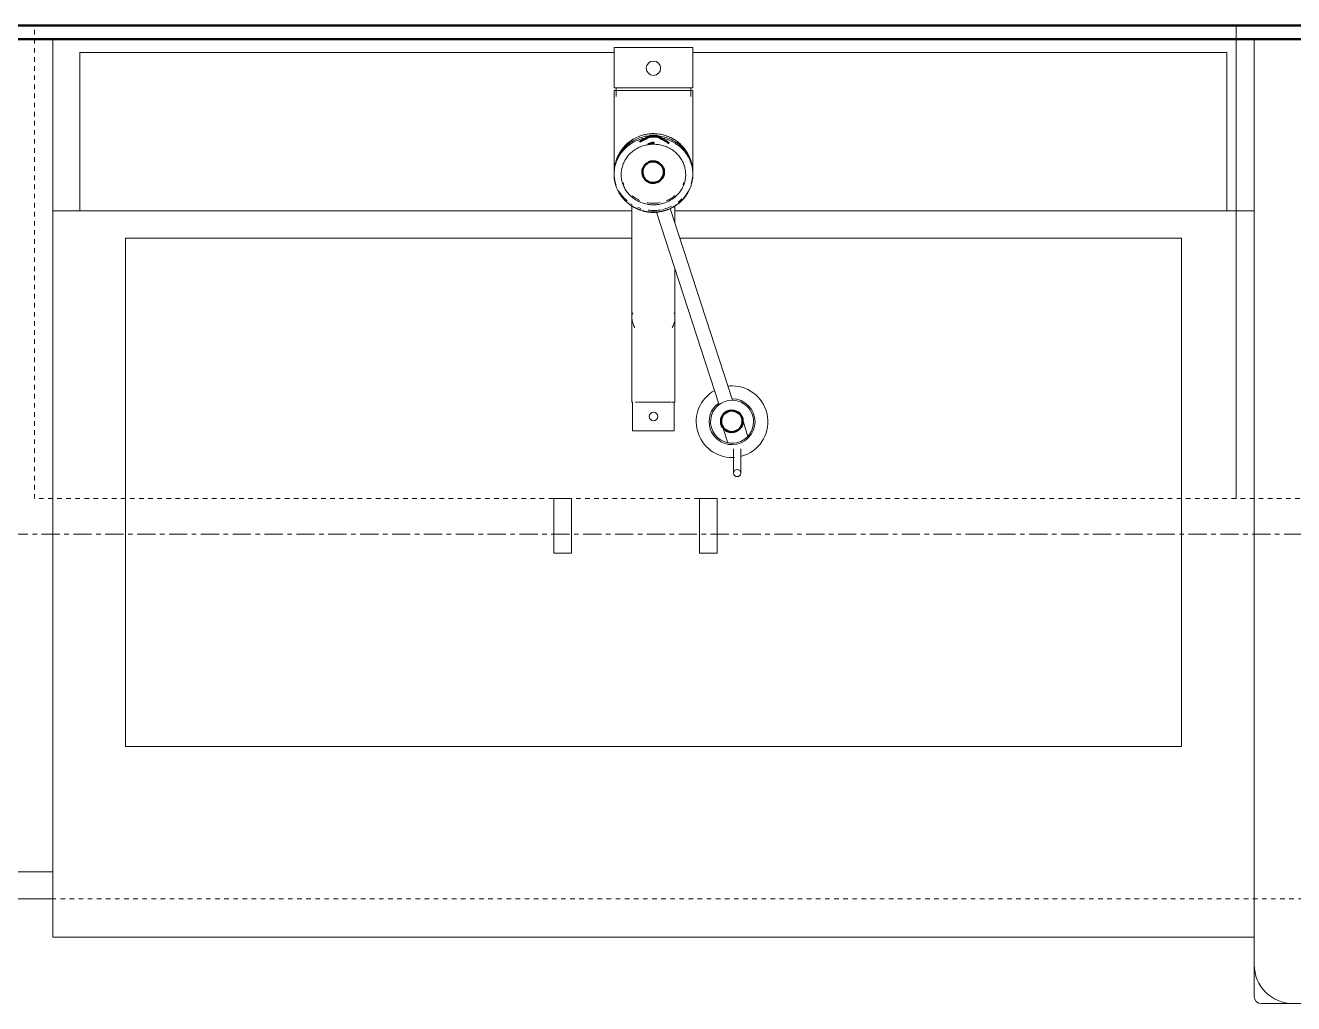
# Model space of a CAD drawing. Header units: inches. Extents: x -4266 to -1814, y 9706 to 12441.
# Drawn here: x -2876.53 to -2841.69, y 10154.29 to 10181.16 of the extents above; entities that cross this region are included whole.
import ezdxf

# ---------------------------------------------------------------- set-up
doc = ezdxf.new("R2010")
doc.units = ezdxf.units.IN
doc.header["$MEASUREMENT"] = 0
doc.linetypes.add('Dash', pattern=[0.25, 0.125, -0.125])
doc.linetypes.add('Grid Line 1_2_', pattern=[0.875, 0.5, -0.125, 0.125, -0.125])
for name, color, linetype, lineweight in [('A-GENM-2', 7, 'Continuous', 9), ('A-GENM-3', 250, 'Continuous', 50), ('A-WALL-3', 250, 'Continuous', 50), ('P-SANR-FIXT-2', 7, 'Continuous', 9), ('Q-CASE-2', 7, 'Continuous', 9), ('Q-CASE-4', 7, 'Dash', 9), ('Q-CASE-HDLN-1', 7, 'Dash', 9), ('Q-SPCQ-2', 7, 'Continuous', 9), ('S-GRID-1', 1, 'Grid Line 1_2_', 9)]:
    doc.layers.add(name, color=color, linetype=linetype, lineweight=lineweight)

msp = doc.modelspace()

# ---------------------------------------------------------------- linework, layer by layer
at = {"layer": 'A-GENM-2'}
for p, q in [((-2860.35922, 10180.55263), (-2860.35922, 10179.44968)), ((-2860.35922, 10180.55263), (-2858.19387, 10180.55263)), ((-2858.19387, 10179.44968), (-2858.19387, 10180.55263)), ((-2858.19387, 10179.44968), (-2860.35922, 10179.44968)), ((-2860.30016, 10179.44968), (-2860.30016, 10179.20919)), ((-2858.25292, 10179.20919), (-2858.25292, 10179.44968)), ((-2860.35922, 10179.37153), (-2860.35922, 10177.10775)), ((-2860.35922, 10179.37153), (-2858.19387, 10179.37153)), ((-2858.19387, 10177.10775), (-2858.19387, 10179.37153)), ((-2859.27654, 10177.93995), (-2859.2409, 10177.93928)), ((-2859.02023, 10176.31117), (-2859.02114, 10176.3109)), ((-2859.89536, 10176.26331), (-2859.85941, 10176.24052)), ((-2859.86709, 10176.20788), (-2859.86709, 10170.80853)), ((-2859.19547, 10176.03574), (-2857.47507, 10170.74088)), ((-2857.10131, 10170.86463), (-2858.8145, 10176.13728)), ((-2858.68599, 10175.74177), (-2858.68599, 10176.20788)), ((-2858.68599, 10170.80853), (-2858.68599, 10174.47597)), ((-2859.86709, 10173.13295), (-2859.86709, 10172.21581)), ((-2858.68599, 10172.21581), (-2858.68599, 10173.13295)), ((-2859.84697, 10170.80853), (-2859.86709, 10170.80853)), ((-2859.84741, 10170.80853), (-2859.84741, 10170.02113)), ((-2859.69413, 10170.80853), (-2859.77336, 10170.80853)), ((-2859.57182, 10170.80853), (-2859.6815, 10170.80853)), ((-2859.42939, 10170.80853), (-2859.56252, 10170.80853)), ((-2859.56198, 10170.80853), (-2859.42963, 10170.80853)), ((-2859.12868, 10170.80853), (-2859.4244, 10170.80853)), ((-2859.42429, 10170.80853), (-2859.12879, 10170.80853)), ((-2858.99057, 10170.80853), (-2859.1237, 10170.80853)), ((-2859.12346, 10170.80853), (-2858.99111, 10170.80853)), ((-2858.87158, 10170.80853), (-2858.98127, 10170.80853)), ((-2858.77973, 10170.80853), (-2858.85896, 10170.80853)), ((-2858.68599, 10170.80853), (-2858.76511, 10170.80853)), ((-2858.70568, 10170.02113), (-2858.70568, 10170.80853)), ((-2858.70568, 10170.02113), (-2859.84741, 10170.02113)), ((-2857.2334, 10169.69714), (-2857.36678, 10170.11977)), ((-2856.86855, 10170.27701), (-2856.81664, 10170.29339)), ((-2856.81664, 10170.29339), (-2856.68435, 10169.87424)), ((-2857.07544, 10169.52916), (-2857.07544, 10168.86402)), ((-2856.87859, 10168.86402), (-2856.87859, 10169.52916))]:
    msp.add_line(p, q, dxfattribs=at)
at = {"layer": 'A-GENM-2', "flags": 128}
for points in [[(-2859.27654, 10178.1368), (-2859.31962, 10178.13599), (-2859.36264, 10178.13354), (-2859.40552, 10178.12948), (-2859.4482, 10178.12379), (-2859.49061, 10178.11649), (-2859.53269, 10178.10759), (-2859.57437, 10178.09711), (-2859.61558, 10178.08506), (-2859.65627, 10178.07145), (-2859.69636, 10178.05631), (-2859.7358, 10178.03965), (-2859.77452, 10178.02152), (-2859.81246, 10178.00192), (-2859.84955, 10177.98089), (-2859.88575, 10177.95847), (-2859.92099, 10177.93468), (-2859.95522, 10177.90957), (-2859.98837, 10177.88316), (-2860.0204, 10177.85551), (-2860.05126, 10177.82665), (-2860.08089, 10177.79662), (-2860.10924, 10177.76548), (-2860.13627, 10177.73328), (-2860.16193, 10177.70005), (-2860.18619, 10177.66586), (-2860.20899, 10177.63076), (-2860.2303, 10177.59481), (-2860.25008, 10177.55806), (-2860.2683, 10177.52057), (-2860.28493, 10177.4824), (-2860.29994, 10177.44361), (-2860.31331, 10177.40427), (-2860.325, 10177.36445), (-2860.33501, 10177.3242), (-2860.3433, 10177.28359), (-2860.34987, 10177.24269), (-2860.35471, 10177.20156), (-2860.35781, 10177.16028), (-2860.35916, 10177.11892), (-2860.35922, 10177.10775)], [(-2859.27654, 10178.09542), (-2859.31962, 10178.0946), (-2859.36264, 10178.09216), (-2859.40552, 10178.08809), (-2859.4482, 10178.08241), (-2859.49061, 10178.07511), (-2859.53269, 10178.06621), (-2859.57437, 10178.05573), (-2859.61558, 10178.04367), (-2859.65627, 10178.03007), (-2859.69636, 10178.01492), (-2859.7358, 10177.99827), (-2859.77452, 10177.98013), (-2859.81246, 10177.96054), (-2859.84955, 10177.93951), (-2859.88575, 10177.91709), (-2859.92099, 10177.8933), (-2859.95522, 10177.86819), (-2859.98837, 10177.84178), (-2860.0204, 10177.81413), (-2860.05126, 10177.78526), (-2860.08089, 10177.75524), (-2860.10924, 10177.7241), (-2860.13627, 10177.69189), (-2860.16193, 10177.65867), (-2860.18619, 10177.62448), (-2860.20899, 10177.58938), (-2860.2303, 10177.55343), (-2860.25008, 10177.51667), (-2860.2683, 10177.47918), (-2860.28493, 10177.44102), (-2860.29994, 10177.40223), (-2860.31331, 10177.36289), (-2860.325, 10177.32306), (-2860.33501, 10177.28281), (-2860.3433, 10177.2422), (-2860.34987, 10177.2013), (-2860.35471, 10177.16018), (-2860.35781, 10177.1189), (-2860.35916, 10177.07754), (-2860.35922, 10177.06637)], [(-2859.27654, 10178.19042), (-2859.31984, 10178.18956), (-2859.36306, 10178.18696), (-2859.40615, 10178.18264), (-2859.44903, 10178.1766), (-2859.49164, 10178.16884), (-2859.5339, 10178.15939), (-2859.57575, 10178.14826), (-2859.61712, 10178.13546), (-2859.65794, 10178.12102), (-2859.69816, 10178.10496), (-2859.7377, 10178.0873), (-2859.7765, 10178.06808), (-2859.8145, 10178.04732), (-2859.85165, 10178.02505), (-2859.88787, 10178.00132), (-2859.92311, 10177.97616), (-2859.95732, 10177.94961), (-2859.99044, 10177.92171), (-2860.02242, 10177.89251), (-2860.05321, 10177.86206), (-2860.08275, 10177.83039), (-2860.111, 10177.79758), (-2860.13792, 10177.76365), (-2860.16346, 10177.72868), (-2860.18758, 10177.69272), (-2860.21025, 10177.65582), (-2860.23142, 10177.61804), (-2860.25106, 10177.57945), (-2860.26914, 10177.5401), (-2860.28564, 10177.50006), (-2860.30052, 10177.4594), (-2860.31376, 10177.41817)], [(-2859.27654, 10178.19042), (-2859.31984, 10178.18956), (-2859.36306, 10178.18696), (-2859.40615, 10178.18264), (-2859.44903, 10178.1766), (-2859.49164, 10178.16884), (-2859.5339, 10178.15939), (-2859.57575, 10178.14826), (-2859.61712, 10178.13546), (-2859.65794, 10178.12102), (-2859.69816, 10178.10496), (-2859.7377, 10178.0873), (-2859.7765, 10178.06808), (-2859.8145, 10178.04732), (-2859.85165, 10178.02505), (-2859.88787, 10178.00132)], [(-2859.27654, 10178.19042), (-2859.31984, 10178.18956), (-2859.36306, 10178.18696), (-2859.40615, 10178.18264), (-2859.44903, 10178.1766), (-2859.49164, 10178.16884), (-2859.5339, 10178.15939), (-2859.57575, 10178.14826), (-2859.61712, 10178.13546), (-2859.65794, 10178.12102), (-2859.69816, 10178.10496), (-2859.7377, 10178.0873), (-2859.7765, 10178.06808), (-2859.8145, 10178.04732), (-2859.85165, 10178.02505), (-2859.88787, 10178.00132)], [(-2859.27654, 10178.19042), (-2859.31984, 10178.18956), (-2859.36306, 10178.18696), (-2859.40615, 10178.18264), (-2859.44903, 10178.1766), (-2859.49164, 10178.16884), (-2859.5339, 10178.15939), (-2859.57575, 10178.14826), (-2859.61712, 10178.13546), (-2859.65794, 10178.12102), (-2859.69816, 10178.10496), (-2859.7377, 10178.0873), (-2859.7765, 10178.06808), (-2859.8145, 10178.04732), (-2859.85165, 10178.02505), (-2859.88787, 10178.00132)], [(-2859.27654, 10178.19042), (-2859.31984, 10178.18956), (-2859.36306, 10178.18696), (-2859.40615, 10178.18264), (-2859.44903, 10178.1766), (-2859.49164, 10178.16884), (-2859.5339, 10178.15939), (-2859.57575, 10178.14826), (-2859.61712, 10178.13546), (-2859.65794, 10178.12102), (-2859.69816, 10178.10496), (-2859.7377, 10178.0873), (-2859.7765, 10178.06808), (-2859.8145, 10178.04732), (-2859.85165, 10178.02505), (-2859.88787, 10178.00132)], [(-2859.27654, 10178.19042), (-2859.31984, 10178.18956), (-2859.36306, 10178.18696), (-2859.40615, 10178.18264), (-2859.44903, 10178.1766), (-2859.49164, 10178.16884), (-2859.5339, 10178.15939), (-2859.57575, 10178.14826), (-2859.61712, 10178.13546), (-2859.65794, 10178.12102), (-2859.69816, 10178.10496), (-2859.7377, 10178.0873), (-2859.7765, 10178.06808), (-2859.8145, 10178.04732), (-2859.85165, 10178.02505), (-2859.88787, 10178.00132)], [(-2858.24521, 10177.43721), (-2858.25921, 10177.47818), (-2858.27484, 10177.51857), (-2858.29207, 10177.5583), (-2858.31087, 10177.59731), (-2858.33122, 10177.63553), (-2858.35308, 10177.67291), (-2858.37642, 10177.70939), (-2858.4012, 10177.7449), (-2858.42738, 10177.7794), (-2858.45492, 10177.81282), (-2858.48377, 10177.84511), (-2858.51389, 10177.87622), (-2858.54523, 10177.90611), (-2858.57774, 10177.93471), (-2858.61137, 10177.962), (-2858.64607, 10177.98791), (-2858.68177, 10178.01242), (-2858.71842, 10178.03548), (-2858.75597, 10178.05706), (-2858.79435, 10178.07712), (-2858.8335, 10178.09562), (-2858.87335, 10178.11255), (-2858.91386, 10178.12787), (-2858.95494, 10178.14156), (-2858.99654, 10178.15359), (-2859.03859, 10178.16395), (-2859.08102, 10178.17262), (-2859.12376, 10178.17959), (-2859.16674, 10178.18484), (-2859.2099, 10178.18837), (-2859.25317, 10178.19017), (-2859.27654, 10178.19042)], [(-2858.64607, 10177.98791), (-2858.68177, 10178.01242), (-2858.71842, 10178.03548), (-2858.75597, 10178.05706), (-2858.79435, 10178.07712), (-2858.8335, 10178.09562), (-2858.87335, 10178.11255), (-2858.91386, 10178.12787), (-2858.95494, 10178.14156), (-2858.99654, 10178.15359), (-2859.03859, 10178.16395), (-2859.08102, 10178.17262), (-2859.12376, 10178.17959), (-2859.16674, 10178.18484), (-2859.2099, 10178.18837), (-2859.25317, 10178.19017), (-2859.27654, 10178.19042)], [(-2858.64607, 10177.98791), (-2858.68177, 10178.01242), (-2858.71842, 10178.03548), (-2858.75597, 10178.05706), (-2858.79435, 10178.07712), (-2858.8335, 10178.09562), (-2858.87335, 10178.11255), (-2858.91386, 10178.12787), (-2858.95494, 10178.14156), (-2858.99654, 10178.15359), (-2859.03859, 10178.16395), (-2859.08102, 10178.17262), (-2859.12376, 10178.17959), (-2859.16674, 10178.18484), (-2859.2099, 10178.18837), (-2859.25317, 10178.19017), (-2859.27654, 10178.19042)], [(-2858.64607, 10177.98791), (-2858.68177, 10178.01242), (-2858.71842, 10178.03548), (-2858.75597, 10178.05706), (-2858.79435, 10178.07712), (-2858.8335, 10178.09562), (-2858.87335, 10178.11255), (-2858.91386, 10178.12787), (-2858.95494, 10178.14156), (-2858.99654, 10178.15359), (-2859.03859, 10178.16395), (-2859.08102, 10178.17262), (-2859.12376, 10178.17959), (-2859.16674, 10178.18484), (-2859.2099, 10178.18837), (-2859.25317, 10178.19017), (-2859.27654, 10178.19042)], [(-2858.64607, 10177.98791), (-2858.68177, 10178.01242), (-2858.71842, 10178.03548), (-2858.75597, 10178.05706), (-2858.79435, 10178.07712), (-2858.8335, 10178.09562), (-2858.87335, 10178.11255), (-2858.91386, 10178.12787), (-2858.95494, 10178.14156), (-2858.99654, 10178.15359), (-2859.03859, 10178.16395), (-2859.08102, 10178.17262), (-2859.12376, 10178.17959), (-2859.16674, 10178.18484), (-2859.2099, 10178.18837), (-2859.25317, 10178.19017), (-2859.27654, 10178.19042)], [(-2858.64607, 10177.98791), (-2858.68177, 10178.01242), (-2858.71842, 10178.03548), (-2858.75597, 10178.05706), (-2858.79435, 10178.07712), (-2858.8335, 10178.09562), (-2858.87335, 10178.11255), (-2858.91386, 10178.12787), (-2858.95494, 10178.14156), (-2858.99654, 10178.15359), (-2859.03859, 10178.16395), (-2859.08102, 10178.17262), (-2859.12376, 10178.17959), (-2859.16674, 10178.18484), (-2859.2099, 10178.18837), (-2859.25317, 10178.19017), (-2859.27654, 10178.19042)], [(-2858.19387, 10177.10775), (-2858.19474, 10177.14912), (-2858.19737, 10177.19043), (-2858.20173, 10177.23161), (-2858.20784, 10177.27257), (-2858.21567, 10177.31327), (-2858.22522, 10177.35362), (-2858.23646, 10177.39357), (-2858.24937, 10177.43305), (-2858.26394, 10177.47199), (-2858.28013, 10177.51033), (-2858.29793, 10177.54801), (-2858.3173, 10177.58497), (-2858.3382, 10177.62114), (-2858.3606, 10177.65648), (-2858.38446, 10177.69092), (-2858.40975, 10177.72441), (-2858.43642, 10177.75689), (-2858.46442, 10177.78833), (-2858.49371, 10177.81866), (-2858.52423, 10177.84783), (-2858.55595, 10177.87582), (-2858.58881, 10177.90257), (-2858.62275, 10177.92803), (-2858.65773, 10177.95218), (-2858.69367, 10177.97498), (-2858.73053, 10177.99638), (-2858.76825, 10178.01637), (-2858.80676, 10178.0349), (-2858.84601, 10178.05196), (-2858.88593, 10178.06751), (-2858.92646, 10178.08153), (-2858.96754, 10178.09401), (-2859.0091, 10178.10492), (-2859.05108, 10178.11425), (-2859.09341, 10178.12198), (-2859.13602, 10178.1281), (-2859.17886, 10178.1326), (-2859.22184, 10178.13549), (-2859.26491, 10178.13674), (-2859.27654, 10178.1368)], [(-2858.19387, 10177.06637), (-2858.19474, 10177.10774), (-2858.19737, 10177.14905), (-2858.20173, 10177.19022), (-2858.20784, 10177.23119), (-2858.21567, 10177.27188), (-2858.22522, 10177.31224), (-2858.23646, 10177.35219), (-2858.24937, 10177.39166), (-2858.26394, 10177.43061), (-2858.28013, 10177.46895), (-2858.29793, 10177.50663), (-2858.3173, 10177.54358), (-2858.3382, 10177.57976), (-2858.3606, 10177.61509), (-2858.38446, 10177.64953), (-2858.40975, 10177.68302), (-2858.43642, 10177.71551), (-2858.46442, 10177.74694), (-2858.49371, 10177.77727), (-2858.52423, 10177.80645), (-2858.55595, 10177.83444), (-2858.58881, 10177.86118), (-2858.62275, 10177.88665), (-2858.65773, 10177.9108), (-2858.69367, 10177.9336), (-2858.73053, 10177.955), (-2858.76825, 10177.97499), (-2858.80676, 10177.99352), (-2858.84601, 10178.01058), (-2858.88593, 10178.02613), (-2858.92646, 10178.04015), (-2858.96754, 10178.05263), (-2859.0091, 10178.06354), (-2859.05108, 10178.07286), (-2859.09341, 10178.08059), (-2859.13602, 10178.08672), (-2859.17886, 10178.09122), (-2859.22184, 10178.0941), (-2859.26491, 10178.09536), (-2859.27654, 10178.09542)], [(-2859.92311, 10177.97616), (-2859.95732, 10177.94961), (-2859.99044, 10177.92171), (-2860.02242, 10177.89251), (-2860.05321, 10177.86206), (-2860.08275, 10177.83039), (-2860.111, 10177.79758), (-2860.13792, 10177.76365), (-2860.16346, 10177.72868), (-2860.18758, 10177.69272), (-2860.21025, 10177.65582), (-2860.23142, 10177.61804), (-2860.25106, 10177.57945), (-2860.26914, 10177.5401), (-2860.28564, 10177.50006)], [(-2859.92311, 10177.97616), (-2859.95732, 10177.94961), (-2859.99044, 10177.92171), (-2860.02242, 10177.89251), (-2860.05321, 10177.86206), (-2860.08275, 10177.83039), (-2860.111, 10177.79758), (-2860.13792, 10177.76365), (-2860.16346, 10177.72868), (-2860.18758, 10177.69272), (-2860.21025, 10177.65582), (-2860.23142, 10177.61804), (-2860.25106, 10177.57945), (-2860.26914, 10177.5401), (-2860.28564, 10177.50006)], [(-2859.92311, 10177.97616), (-2859.95732, 10177.94961), (-2859.99044, 10177.92171), (-2860.02242, 10177.89251), (-2860.05321, 10177.86206), (-2860.08275, 10177.83039), (-2860.111, 10177.79758), (-2860.13792, 10177.76365), (-2860.16346, 10177.72868), (-2860.18758, 10177.69272), (-2860.21025, 10177.65582), (-2860.23142, 10177.61804), (-2860.25106, 10177.57945), (-2860.26914, 10177.5401), (-2860.28564, 10177.50006)], [(-2859.92311, 10177.97616), (-2859.95732, 10177.94961), (-2859.99044, 10177.92171), (-2860.02242, 10177.89251), (-2860.05321, 10177.86206), (-2860.08275, 10177.83039), (-2860.111, 10177.79758), (-2860.13792, 10177.76365), (-2860.16346, 10177.72868), (-2860.18758, 10177.69272), (-2860.21025, 10177.65582), (-2860.23142, 10177.61804), (-2860.25106, 10177.57945), (-2860.26914, 10177.5401), (-2860.28564, 10177.50006)], [(-2859.92311, 10177.97616), (-2859.95732, 10177.94961), (-2859.99044, 10177.92171), (-2860.02242, 10177.89251), (-2860.05321, 10177.86206), (-2860.08275, 10177.83039), (-2860.111, 10177.79758), (-2860.13792, 10177.76365), (-2860.16346, 10177.72868), (-2860.18758, 10177.69272), (-2860.21025, 10177.65582), (-2860.23142, 10177.61804), (-2860.25106, 10177.57945), (-2860.26914, 10177.5401), (-2860.28564, 10177.50006)], [(-2860.16237, 10177.06637), (-2860.16167, 10177.09942), (-2860.15957, 10177.13242), (-2860.15608, 10177.16532), (-2860.1512, 10177.19807), (-2860.14494, 10177.23062), (-2860.1373, 10177.26292), (-2860.1283, 10177.29491), (-2860.11794, 10177.32655), (-2860.10626, 10177.3578), (-2860.09325, 10177.38859), (-2860.07894, 10177.41889), (-2860.06335, 10177.44864), (-2860.0465, 10177.47779), (-2860.02842, 10177.50631), (-2860.00914, 10177.53414), (-2859.98868, 10177.56124), (-2859.96707, 10177.58756), (-2859.94435, 10177.61307), (-2859.92055, 10177.63772), (-2859.8957, 10177.66146), (-2859.86986, 10177.68427), (-2859.84305, 10177.70609), (-2859.81531, 10177.7269), (-2859.7867, 10177.74666), (-2859.75726, 10177.76533), (-2859.72703, 10177.78288), (-2859.69606, 10177.79929), (-2859.6644, 10177.81453), (-2859.63211, 10177.82856), (-2859.59923, 10177.84137), (-2859.56583, 10177.85292), (-2859.53194, 10177.86322), (-2859.49764, 10177.87222), (-2859.46297, 10177.87992), (-2859.42799, 10177.88631), (-2859.39276, 10177.89137), (-2859.35734, 10177.8951), (-2859.32179, 10177.89748), (-2859.28616, 10177.89852), (-2859.27654, 10177.89857)], [(-2859.35734, 10177.93648), (-2859.32179, 10177.93886), (-2859.28616, 10177.9399), (-2859.27654, 10177.93995)], [(-2859.27654, 10177.89857), (-2859.2409, 10177.89789), (-2859.20533, 10177.89587), (-2859.16986, 10177.89251), (-2859.13458, 10177.88781), (-2859.09953, 10177.88178), (-2859.06477, 10177.87443), (-2859.03036, 10177.86577), (-2858.99636, 10177.85583), (-2858.96282, 10177.84461), (-2858.92979, 10177.83214), (-2858.89734, 10177.81843), (-2858.8655, 10177.80352), (-2858.83435, 10177.78743), (-2858.80391, 10177.77018), (-2858.77425, 10177.7518), (-2858.74541, 10177.73234), (-2858.71744, 10177.71181), (-2858.69037, 10177.69025), (-2858.66426, 10177.66771), (-2858.63914, 10177.64422), (-2858.61506, 10177.61981), (-2858.59204, 10177.59453), (-2858.57013, 10177.56842), (-2858.54935, 10177.54153), (-2858.52975, 10177.51389), (-2858.51134, 10177.48555), (-2858.49416, 10177.45657), (-2858.47823, 10177.42697), (-2858.46357, 10177.39682), (-2858.45021, 10177.36616), (-2858.43816, 10177.33503), (-2858.42745, 10177.30349), (-2858.41808, 10177.27158), (-2858.41008, 10177.23936), (-2858.40344, 10177.20688), (-2858.39818, 10177.17418), (-2858.39432, 10177.14131), (-2858.39184, 10177.10833), (-2858.39077, 10177.07529), (-2858.39072, 10177.06637)], [(-2858.27484, 10177.51857), (-2858.29207, 10177.5583), (-2858.31087, 10177.59731), (-2858.33122, 10177.63553), (-2858.35308, 10177.67291), (-2858.37642, 10177.70939), (-2858.4012, 10177.7449), (-2858.42738, 10177.7794), (-2858.45492, 10177.81282), (-2858.48377, 10177.84511), (-2858.51389, 10177.87622), (-2858.54523, 10177.90611), (-2858.57774, 10177.93471), (-2858.61137, 10177.962)], [(-2858.27484, 10177.51857), (-2858.29207, 10177.5583), (-2858.31087, 10177.59731), (-2858.33122, 10177.63553), (-2858.35308, 10177.67291), (-2858.37642, 10177.70939), (-2858.4012, 10177.7449), (-2858.42738, 10177.7794), (-2858.45492, 10177.81282), (-2858.48377, 10177.84511), (-2858.51389, 10177.87622), (-2858.54523, 10177.90611), (-2858.57774, 10177.93471), (-2858.61137, 10177.962)], [(-2858.27484, 10177.51857), (-2858.29207, 10177.5583), (-2858.31087, 10177.59731), (-2858.33122, 10177.63553), (-2858.35308, 10177.67291), (-2858.37642, 10177.70939), (-2858.4012, 10177.7449), (-2858.42738, 10177.7794), (-2858.45492, 10177.81282), (-2858.48377, 10177.84511), (-2858.51389, 10177.87622), (-2858.54523, 10177.90611), (-2858.57774, 10177.93471), (-2858.61137, 10177.962)], [(-2858.27484, 10177.51857), (-2858.29207, 10177.5583), (-2858.31087, 10177.59731), (-2858.33122, 10177.63553), (-2858.35308, 10177.67291), (-2858.37642, 10177.70939), (-2858.4012, 10177.7449), (-2858.42738, 10177.7794), (-2858.45492, 10177.81282), (-2858.48377, 10177.84511), (-2858.51389, 10177.87622), (-2858.54523, 10177.90611), (-2858.57774, 10177.93471), (-2858.61137, 10177.962)], [(-2858.27484, 10177.51857), (-2858.29207, 10177.5583), (-2858.31087, 10177.59731), (-2858.33122, 10177.63553), (-2858.35308, 10177.67291), (-2858.37642, 10177.70939), (-2858.4012, 10177.7449), (-2858.42738, 10177.7794), (-2858.45492, 10177.81282), (-2858.48377, 10177.84511), (-2858.51389, 10177.87622), (-2858.54523, 10177.90611), (-2858.57774, 10177.93471), (-2858.61137, 10177.962)], [(-2860.32535, 10177.37644), (-2860.33525, 10177.33429), (-2860.34347, 10177.29177), (-2860.34997, 10177.24895), (-2860.35476, 10177.20592), (-2860.35782, 10177.16272), (-2860.35916, 10177.11944), (-2860.35876, 10177.07613), (-2860.35663, 10177.03288), (-2860.35277, 10176.98975), (-2860.34719, 10176.94681), (-2860.3399, 10176.90412), (-2860.33091, 10176.86176), (-2860.32022, 10176.81979), (-2860.30788, 10176.77829)], [(-2860.32535, 10177.37644), (-2860.33525, 10177.33429), (-2860.34347, 10177.29177), (-2860.34997, 10177.24895), (-2860.35476, 10177.20592), (-2860.35782, 10177.16272), (-2860.35916, 10177.11944), (-2860.35876, 10177.07613), (-2860.35663, 10177.03288), (-2860.35277, 10176.98975), (-2860.34719, 10176.94681), (-2860.3399, 10176.90412), (-2860.33091, 10176.86176), (-2860.32022, 10176.81979), (-2860.30788, 10176.77829)], [(-2860.32535, 10177.37644), (-2860.33525, 10177.33429), (-2860.34347, 10177.29177), (-2860.34997, 10177.24895), (-2860.35476, 10177.20592), (-2860.35782, 10177.16272), (-2860.35916, 10177.11944), (-2860.35876, 10177.07613), (-2860.35663, 10177.03288), (-2860.35277, 10176.98975), (-2860.34719, 10176.94681), (-2860.3399, 10176.90412), (-2860.33091, 10176.86176), (-2860.32022, 10176.81979), (-2860.30788, 10176.77829)], [(-2860.32535, 10177.37644), (-2860.33525, 10177.33429), (-2860.34347, 10177.29177), (-2860.34997, 10177.24895), (-2860.35476, 10177.20592), (-2860.35782, 10177.16272), (-2860.35916, 10177.11944), (-2860.35876, 10177.07613), (-2860.35663, 10177.03288), (-2860.35277, 10176.98975), (-2860.34719, 10176.94681), (-2860.3399, 10176.90412), (-2860.33091, 10176.86176), (-2860.32022, 10176.81979), (-2860.30788, 10176.77829)], [(-2860.32535, 10177.37644), (-2860.33525, 10177.33429), (-2860.34347, 10177.29177), (-2860.34997, 10177.24895), (-2860.35476, 10177.20592), (-2860.35782, 10177.16272), (-2860.35916, 10177.11944), (-2860.35876, 10177.07613), (-2860.35663, 10177.03288), (-2860.35277, 10176.98975), (-2860.34719, 10176.94681), (-2860.3399, 10176.90412), (-2860.33091, 10176.86176), (-2860.32022, 10176.81979), (-2860.30788, 10176.77829)], [(-2860.32535, 10177.37644), (-2860.33525, 10177.33429), (-2860.34347, 10177.29177), (-2860.34997, 10177.24895), (-2860.35476, 10177.20592), (-2860.35782, 10177.16272), (-2860.35916, 10177.11944), (-2860.35876, 10177.07613), (-2860.35663, 10177.03288), (-2860.35277, 10176.98975), (-2860.34719, 10176.94681), (-2860.3399, 10176.90412), (-2860.33091, 10176.86176), (-2860.32022, 10176.81979), (-2860.30788, 10176.77829)], [(-2858.23932, 10176.79733), (-2858.22774, 10176.83905), (-2858.21783, 10176.88121), (-2858.20962, 10176.92373), (-2858.20311, 10176.96654), (-2858.19833, 10177.00958), (-2858.19526, 10177.05277), (-2858.19393, 10177.09606), (-2858.19433, 10177.13936), (-2858.19646, 10177.18261), (-2858.20031, 10177.22574), (-2858.20589, 10177.26869), (-2858.21319, 10177.31137), (-2858.22218, 10177.35373), (-2858.23286, 10177.3957)], [(-2858.23932, 10176.79733), (-2858.22774, 10176.83905), (-2858.21783, 10176.88121), (-2858.20962, 10176.92373), (-2858.20311, 10176.96654), (-2858.19833, 10177.00958), (-2858.19526, 10177.05277), (-2858.19393, 10177.09606), (-2858.19433, 10177.13936), (-2858.19646, 10177.18261), (-2858.20031, 10177.22574), (-2858.20589, 10177.26869), (-2858.21319, 10177.31137), (-2858.22218, 10177.35373), (-2858.23286, 10177.3957)], [(-2858.23932, 10176.79733), (-2858.22774, 10176.83905), (-2858.21783, 10176.88121), (-2858.20962, 10176.92373), (-2858.20311, 10176.96654), (-2858.19833, 10177.00958), (-2858.19526, 10177.05277), (-2858.19393, 10177.09606), (-2858.19433, 10177.13936), (-2858.19646, 10177.18261), (-2858.20031, 10177.22574), (-2858.20589, 10177.26869), (-2858.21319, 10177.31137), (-2858.22218, 10177.35373), (-2858.23286, 10177.3957)], [(-2858.23932, 10176.79733), (-2858.22774, 10176.83905), (-2858.21783, 10176.88121), (-2858.20962, 10176.92373), (-2858.20311, 10176.96654), (-2858.19833, 10177.00958), (-2858.19526, 10177.05277), (-2858.19393, 10177.09606), (-2858.19433, 10177.13936), (-2858.19646, 10177.18261), (-2858.20031, 10177.22574), (-2858.20589, 10177.26869), (-2858.21319, 10177.31137), (-2858.22218, 10177.35373), (-2858.23286, 10177.3957)], [(-2858.23932, 10176.79733), (-2858.22774, 10176.83905), (-2858.21783, 10176.88121), (-2858.20962, 10176.92373), (-2858.20311, 10176.96654), (-2858.19833, 10177.00958), (-2858.19526, 10177.05277), (-2858.19393, 10177.09606), (-2858.19433, 10177.13936), (-2858.19646, 10177.18261), (-2858.20031, 10177.22574), (-2858.20589, 10177.26869), (-2858.21319, 10177.31137), (-2858.22218, 10177.35373), (-2858.23286, 10177.3957)], [(-2858.23932, 10176.79733), (-2858.22774, 10176.83905), (-2858.21783, 10176.88121), (-2858.20962, 10176.92373), (-2858.20311, 10176.96654), (-2858.19833, 10177.00958), (-2858.19526, 10177.05277), (-2858.19393, 10177.09606), (-2858.19433, 10177.13936), (-2858.19646, 10177.18261), (-2858.20031, 10177.22574), (-2858.20589, 10177.26869), (-2858.21319, 10177.31137), (-2858.22218, 10177.35373), (-2858.23286, 10177.3957)], [(-2860.35922, 10177.10775), (-2860.35834, 10177.06637), (-2860.35572, 10177.02506), (-2860.35135, 10176.98389), (-2860.34525, 10176.94292), (-2860.33741, 10176.90223), (-2860.32787, 10176.86187), (-2860.31663, 10176.82192), (-2860.30371, 10176.78245)], [(-2860.35922, 10177.06637), (-2860.35834, 10177.02499), (-2860.35572, 10176.98368), (-2860.35135, 10176.94251), (-2860.34525, 10176.90154), (-2860.33741, 10176.86085), (-2860.32787, 10176.82049), (-2860.31663, 10176.78054), (-2860.30371, 10176.74107), (-2860.28915, 10176.70212), (-2860.27295, 10176.66378), (-2860.25515, 10176.6261), (-2860.23579, 10176.58915), (-2860.21489, 10176.55297), (-2860.19249, 10176.51764), (-2860.16862, 10176.4832), (-2860.14334, 10176.44971), (-2860.11667, 10176.41722), (-2860.08867, 10176.38579), (-2860.05938, 10176.35546), (-2860.02885, 10176.32628), (-2859.99713, 10176.29829), (-2859.96427, 10176.27155), (-2859.93033, 10176.24608), (-2859.89536, 10176.22193), (-2859.85941, 10176.19913), (-2859.82255, 10176.17773), (-2859.78484, 10176.15774), (-2859.74632, 10176.13921), (-2859.70708, 10176.12215), (-2859.66715, 10176.1066), (-2859.62662, 10176.09258), (-2859.58554, 10176.0801), (-2859.54398, 10176.06919), (-2859.502, 10176.05987), (-2859.45967, 10176.05214), (-2859.41706, 10176.04601), (-2859.37423, 10176.04151), (-2859.33124, 10176.03863), (-2859.28817, 10176.03737), (-2859.27654, 10176.03731)], [(-2859.27654, 10176.23416), (-2859.31218, 10176.23484), (-2859.34776, 10176.23686), (-2859.38322, 10176.24022), (-2859.41851, 10176.24492), (-2859.45356, 10176.25095), (-2859.48831, 10176.2583), (-2859.52272, 10176.26696), (-2859.55673, 10176.2769), (-2859.59027, 10176.28812), (-2859.62329, 10176.30059), (-2859.65575, 10176.3143), (-2859.68758, 10176.32921), (-2859.71874, 10176.3453), (-2859.74917, 10176.36255), (-2859.77883, 10176.38093), (-2859.80768, 10176.40039), (-2859.83565, 10176.42092), (-2859.86271, 10176.44248), (-2859.88883, 10176.46502), (-2859.91394, 10176.48851), (-2859.93803, 10176.51292), (-2859.96105, 10176.5382), (-2859.98296, 10176.56431), (-2860.00373, 10176.5912), (-2860.02334, 10176.61884), (-2860.04174, 10176.64718), (-2860.05893, 10176.67616), (-2860.07486, 10176.70576), (-2860.08951, 10176.73591), (-2860.10287, 10176.76657), (-2860.11492, 10176.7977), (-2860.12563, 10176.82924), (-2860.135, 10176.86115), (-2860.14301, 10176.89337), (-2860.14965, 10176.92585), (-2860.1549, 10176.95855), (-2860.15877, 10176.99142), (-2860.16124, 10177.0244), (-2860.16232, 10177.05744), (-2860.16237, 10177.06637)], [(-2858.39072, 10177.06637), (-2858.39141, 10177.03331), (-2858.39351, 10177.00031), (-2858.397, 10176.96741), (-2858.40188, 10176.93466), (-2858.40815, 10176.90211), (-2858.41579, 10176.86981), (-2858.42479, 10176.83782), (-2858.43514, 10176.80618), (-2858.44683, 10176.77493), (-2858.45984, 10176.74414), (-2858.47415, 10176.71384), (-2858.48974, 10176.68409), (-2858.50658, 10176.65494), (-2858.52466, 10176.62642), (-2858.54395, 10176.59859), (-2858.56441, 10176.57149), (-2858.58601, 10176.54517), (-2858.60874, 10176.51966), (-2858.63254, 10176.49501), (-2858.65738, 10176.47127), (-2858.68323, 10176.44846), (-2858.71004, 10176.42664), (-2858.73777, 10176.40583), (-2858.76638, 10176.38607), (-2858.79583, 10176.3674), (-2858.82606, 10176.34985), (-2858.85703, 10176.33344), (-2858.88868, 10176.3182), (-2858.92097, 10176.30417), (-2858.95385, 10176.29136), (-2858.98726, 10176.27981), (-2859.02114, 10176.26951), (-2859.05545, 10176.26051), (-2859.09012, 10176.25281), (-2859.12509, 10176.24642), (-2859.16032, 10176.24136), (-2859.19574, 10176.23763), (-2859.23129, 10176.23525), (-2859.26692, 10176.23421), (-2859.27654, 10176.23416)], [(-2859.27654, 10176.03731), (-2859.23346, 10176.03813), (-2859.19045, 10176.04057), (-2859.14757, 10176.04464), (-2859.10489, 10176.05032), (-2859.06247, 10176.05762), (-2859.0204, 10176.06652), (-2858.97872, 10176.077), (-2858.9375, 10176.08906), (-2858.89681, 10176.10267), (-2858.85672, 10176.11781), (-2858.81728, 10176.13446), (-2858.77857, 10176.1526), (-2858.74063, 10176.17219), (-2858.70353, 10176.19322), (-2858.66733, 10176.21564), (-2858.63209, 10176.23943), (-2858.59787, 10176.26455), (-2858.56471, 10176.29095), (-2858.53268, 10176.3186), (-2858.50183, 10176.34747), (-2858.4722, 10176.37749), (-2858.44384, 10176.40863), (-2858.41681, 10176.44084), (-2858.39115, 10176.47406), (-2858.3669, 10176.50825), (-2858.3441, 10176.54335), (-2858.32279, 10176.5793), (-2858.303, 10176.61606), (-2858.28478, 10176.65355), (-2858.26815, 10176.69171), (-2858.25314, 10176.7305), (-2858.23978, 10176.76984), (-2858.22808, 10176.80967), (-2858.21808, 10176.84992), (-2858.20978, 10176.89053), (-2858.20321, 10176.93143), (-2858.19837, 10176.97255), (-2858.19528, 10177.01383), (-2858.19393, 10177.05519), (-2858.19387, 10177.06637)], [(-2858.23978, 10176.81122), (-2858.22808, 10176.85105), (-2858.21808, 10176.8913), (-2858.20978, 10176.93191), (-2858.20321, 10176.97281), (-2858.19837, 10177.01393), (-2858.19528, 10177.05521), (-2858.19393, 10177.09658), (-2858.19387, 10177.10775)], [(-2860.26102, 10176.65719), (-2860.24221, 10176.61819), (-2860.22186, 10176.57996), (-2860.2, 10176.54258), (-2860.17666, 10176.5061), (-2860.15188, 10176.47059), (-2860.1257, 10176.4361), (-2860.09817, 10176.40268), (-2860.06931, 10176.37038), (-2860.03919, 10176.33927), (-2860.00785, 10176.30939), (-2859.97534, 10176.28078), (-2859.94171, 10176.2535), (-2859.90702, 10176.22758), (-2859.87132, 10176.20307), (-2859.83466, 10176.18001), (-2859.79712, 10176.15844), (-2859.75874, 10176.13838), (-2859.71959, 10176.11987), (-2859.67973, 10176.10294), (-2859.63923, 10176.08762), (-2859.59814, 10176.07394), (-2859.55654, 10176.0619), (-2859.5145, 10176.05154), (-2859.47207, 10176.04287), (-2859.42933, 10176.03591), (-2859.38635, 10176.03065), (-2859.34319, 10176.02712), (-2859.29992, 10176.02532), (-2859.27654, 10176.02507)], [(-2860.26102, 10176.65719), (-2860.24221, 10176.61819), (-2860.22186, 10176.57996), (-2860.2, 10176.54258), (-2860.17666, 10176.5061), (-2860.15188, 10176.47059), (-2860.1257, 10176.4361), (-2860.09817, 10176.40268), (-2860.06931, 10176.37038), (-2860.03919, 10176.33927), (-2860.00785, 10176.30939), (-2859.97534, 10176.28078), (-2859.94171, 10176.2535)], [(-2860.26102, 10176.65719), (-2860.24221, 10176.61819), (-2860.22186, 10176.57996), (-2860.2, 10176.54258), (-2860.17666, 10176.5061), (-2860.15188, 10176.47059), (-2860.1257, 10176.4361), (-2860.09817, 10176.40268), (-2860.06931, 10176.37038), (-2860.03919, 10176.33927), (-2860.00785, 10176.30939), (-2859.97534, 10176.28078), (-2859.94171, 10176.2535)], [(-2860.26102, 10176.65719), (-2860.24221, 10176.61819), (-2860.22186, 10176.57996), (-2860.2, 10176.54258), (-2860.17666, 10176.5061), (-2860.15188, 10176.47059), (-2860.1257, 10176.4361), (-2860.09817, 10176.40268), (-2860.06931, 10176.37038), (-2860.03919, 10176.33927), (-2860.00785, 10176.30939), (-2859.97534, 10176.28078), (-2859.94171, 10176.2535)], [(-2860.26102, 10176.65719), (-2860.24221, 10176.61819), (-2860.22186, 10176.57996), (-2860.2, 10176.54258), (-2860.17666, 10176.5061), (-2860.15188, 10176.47059), (-2860.1257, 10176.4361), (-2860.09817, 10176.40268), (-2860.06931, 10176.37038), (-2860.03919, 10176.33927), (-2860.00785, 10176.30939), (-2859.97534, 10176.28078), (-2859.94171, 10176.2535)], [(-2860.26102, 10176.65719), (-2860.24221, 10176.61819), (-2860.22186, 10176.57996), (-2860.2, 10176.54258), (-2860.17666, 10176.5061), (-2860.15188, 10176.47059), (-2860.1257, 10176.4361), (-2860.09817, 10176.40268), (-2860.06931, 10176.37038), (-2860.03919, 10176.33927), (-2860.00785, 10176.30939), (-2859.97534, 10176.28078), (-2859.94171, 10176.2535)], [(-2860.08951, 10176.77729), (-2860.10287, 10176.80796), (-2860.11492, 10176.83908), (-2860.11905, 10176.85124)], [(-2858.59576, 10176.26589), (-2858.56264, 10176.29378), (-2858.53066, 10176.32298), (-2858.49988, 10176.35344), (-2858.47033, 10176.3851), (-2858.44208, 10176.41792), (-2858.41516, 10176.45184), (-2858.38962, 10176.48681), (-2858.3655, 10176.52277), (-2858.34284, 10176.55967), (-2858.32167, 10176.59745), (-2858.30202, 10176.63604)], [(-2858.59576, 10176.26589), (-2858.56264, 10176.29378), (-2858.53066, 10176.32298), (-2858.49988, 10176.35344), (-2858.47033, 10176.3851), (-2858.44208, 10176.41792), (-2858.41516, 10176.45184), (-2858.38962, 10176.48681), (-2858.3655, 10176.52277), (-2858.34284, 10176.55967), (-2858.32167, 10176.59745), (-2858.30202, 10176.63604)], [(-2858.59576, 10176.26589), (-2858.56264, 10176.29378), (-2858.53066, 10176.32298), (-2858.49988, 10176.35344), (-2858.47033, 10176.3851), (-2858.44208, 10176.41792), (-2858.41516, 10176.45184), (-2858.38962, 10176.48681), (-2858.3655, 10176.52277), (-2858.34284, 10176.55967), (-2858.32167, 10176.59745), (-2858.30202, 10176.63604)], [(-2858.59576, 10176.26589), (-2858.56264, 10176.29378), (-2858.53066, 10176.32298), (-2858.49988, 10176.35344), (-2858.47033, 10176.3851), (-2858.44208, 10176.41792), (-2858.41516, 10176.45184), (-2858.38962, 10176.48681), (-2858.3655, 10176.52277), (-2858.34284, 10176.55967), (-2858.32167, 10176.59745), (-2858.30202, 10176.63604)], [(-2858.59576, 10176.26589), (-2858.56264, 10176.29378), (-2858.53066, 10176.32298), (-2858.49988, 10176.35344), (-2858.47033, 10176.3851), (-2858.44208, 10176.41792), (-2858.41516, 10176.45184), (-2858.38962, 10176.48681), (-2858.3655, 10176.52277), (-2858.34284, 10176.55967), (-2858.32167, 10176.59745), (-2858.30202, 10176.63604)], [(-2858.59576, 10176.26589), (-2858.56264, 10176.29378), (-2858.53066, 10176.32298), (-2858.49988, 10176.35344), (-2858.47033, 10176.3851), (-2858.44208, 10176.41792), (-2858.41516, 10176.45184), (-2858.38962, 10176.48681), (-2858.3655, 10176.52277), (-2858.34284, 10176.55967), (-2858.32167, 10176.59745), (-2858.30202, 10176.63604)], [(-2858.43514, 10176.84756), (-2858.44683, 10176.81631), (-2858.45984, 10176.78552)], [(-2860.21489, 10176.59435), (-2860.19249, 10176.55902), (-2860.16862, 10176.52458), (-2860.14334, 10176.49109), (-2860.11667, 10176.4586), (-2860.08867, 10176.42717), (-2860.05938, 10176.39684), (-2860.02885, 10176.36766), (-2859.99713, 10176.33968)], [(-2859.65575, 10176.35568), (-2859.68758, 10176.37059), (-2859.71874, 10176.38669), (-2859.74917, 10176.40393), (-2859.77883, 10176.42231), (-2859.80768, 10176.44178), (-2859.83565, 10176.4623), (-2859.86271, 10176.48386)], [(-2859.27654, 10176.27554), (-2859.31218, 10176.27622), (-2859.34776, 10176.27824), (-2859.38322, 10176.2816), (-2859.41851, 10176.2863), (-2859.45356, 10176.29234)], [(-2859.09012, 10176.29419), (-2859.12509, 10176.2878), (-2859.16032, 10176.28274), (-2859.19574, 10176.27901), (-2859.23129, 10176.27663), (-2859.26692, 10176.27559), (-2859.27654, 10176.27554)], [(-2858.68323, 10176.48985), (-2858.71004, 10176.46802), (-2858.73777, 10176.44721), (-2858.76638, 10176.42746), (-2858.79583, 10176.40878), (-2858.82606, 10176.39123), (-2858.85703, 10176.37482), (-2858.88868, 10176.35959), (-2858.92097, 10176.34555)], [(-2858.59787, 10176.30593), (-2858.56471, 10176.33233), (-2858.53268, 10176.35999), (-2858.50183, 10176.38885), (-2858.49274, 10176.39805)], [(-2859.90014, 10176.22286), (-2859.87132, 10176.20307), (-2859.83466, 10176.18001), (-2859.79712, 10176.15844), (-2859.75874, 10176.13838), (-2859.71959, 10176.11987), (-2859.67973, 10176.10294), (-2859.63923, 10176.08762), (-2859.59814, 10176.07394), (-2859.55654, 10176.0619), (-2859.5145, 10176.05154), (-2859.47207, 10176.04287), (-2859.42933, 10176.03591), (-2859.38635, 10176.03065), (-2859.34319, 10176.02712), (-2859.29992, 10176.02532), (-2859.27654, 10176.02507)], [(-2859.90014, 10176.22286), (-2859.87132, 10176.20307), (-2859.83466, 10176.18001), (-2859.79712, 10176.15844), (-2859.75874, 10176.13838), (-2859.71959, 10176.11987), (-2859.67973, 10176.10294), (-2859.63923, 10176.08762), (-2859.59814, 10176.07394), (-2859.55654, 10176.0619), (-2859.5145, 10176.05154), (-2859.47207, 10176.04287), (-2859.42933, 10176.03591), (-2859.38635, 10176.03065), (-2859.34319, 10176.02712), (-2859.29992, 10176.02532), (-2859.27654, 10176.02507)], [(-2859.90014, 10176.22286), (-2859.87132, 10176.20307), (-2859.83466, 10176.18001), (-2859.79712, 10176.15844), (-2859.75874, 10176.13838), (-2859.71959, 10176.11987), (-2859.67973, 10176.10294), (-2859.63923, 10176.08762), (-2859.59814, 10176.07394), (-2859.55654, 10176.0619), (-2859.5145, 10176.05154), (-2859.47207, 10176.04287), (-2859.42933, 10176.03591), (-2859.38635, 10176.03065), (-2859.34319, 10176.02712), (-2859.29992, 10176.02532), (-2859.27654, 10176.02507)], [(-2859.90014, 10176.22286), (-2859.87132, 10176.20307), (-2859.83466, 10176.18001), (-2859.79712, 10176.15844), (-2859.75874, 10176.13838), (-2859.71959, 10176.11987), (-2859.67973, 10176.10294), (-2859.63923, 10176.08762), (-2859.59814, 10176.07394), (-2859.55654, 10176.0619), (-2859.5145, 10176.05154), (-2859.47207, 10176.04287), (-2859.42933, 10176.03591), (-2859.38635, 10176.03065), (-2859.34319, 10176.02712), (-2859.29992, 10176.02532), (-2859.27654, 10176.02507)], [(-2859.90014, 10176.22286), (-2859.87132, 10176.20307), (-2859.83466, 10176.18001), (-2859.79712, 10176.15844), (-2859.75874, 10176.13838), (-2859.71959, 10176.11987), (-2859.67973, 10176.10294), (-2859.63923, 10176.08762), (-2859.59814, 10176.07394), (-2859.55654, 10176.0619), (-2859.5145, 10176.05154), (-2859.47207, 10176.04287), (-2859.42933, 10176.03591), (-2859.38635, 10176.03065), (-2859.34319, 10176.02712), (-2859.29992, 10176.02532), (-2859.27654, 10176.02507)], [(-2859.70708, 10176.16354), (-2859.66715, 10176.14798), (-2859.62662, 10176.13396)], [(-2859.41706, 10176.0874), (-2859.37423, 10176.08289), (-2859.33124, 10176.08001), (-2859.28817, 10176.07875), (-2859.27654, 10176.07869)], [(-2859.27654, 10176.02507), (-2859.23325, 10176.02594), (-2859.19002, 10176.02853), (-2859.14693, 10176.03286), (-2859.10405, 10176.0389), (-2859.06145, 10176.04665), (-2859.01919, 10176.0561), (-2858.97734, 10176.06723), (-2858.93597, 10176.08003), (-2858.89514, 10176.09447), (-2858.85493, 10176.11054), (-2858.81539, 10176.12819), (-2858.77658, 10176.14742), (-2858.73858, 10176.16818), (-2858.70144, 10176.19044), (-2858.66522, 10176.21418), (-2858.65305, 10176.22286)], [(-2859.27654, 10176.02507), (-2859.23325, 10176.02594), (-2859.19002, 10176.02853), (-2859.14693, 10176.03286), (-2859.10405, 10176.0389), (-2859.06145, 10176.04665), (-2859.01919, 10176.0561), (-2858.97734, 10176.06723), (-2858.93597, 10176.08003), (-2858.89514, 10176.09447), (-2858.85493, 10176.11054), (-2858.81539, 10176.12819), (-2858.77658, 10176.14742), (-2858.73858, 10176.16818), (-2858.70144, 10176.19044), (-2858.66522, 10176.21418)], [(-2859.27654, 10176.02507), (-2859.23325, 10176.02594), (-2859.19002, 10176.02853), (-2859.14693, 10176.03286), (-2859.10405, 10176.0389), (-2859.06145, 10176.04665), (-2859.01919, 10176.0561), (-2858.97734, 10176.06723), (-2858.93597, 10176.08003), (-2858.89514, 10176.09447), (-2858.85493, 10176.11054), (-2858.81539, 10176.12819), (-2858.77658, 10176.14742), (-2858.73858, 10176.16818), (-2858.70144, 10176.19044), (-2858.66522, 10176.21418)], [(-2859.27654, 10176.02507), (-2859.23325, 10176.02594), (-2859.19002, 10176.02853), (-2859.14693, 10176.03286), (-2859.10405, 10176.0389), (-2859.06145, 10176.04665), (-2859.01919, 10176.0561), (-2858.97734, 10176.06723), (-2858.93597, 10176.08003), (-2858.89514, 10176.09447), (-2858.85493, 10176.11054), (-2858.81539, 10176.12819), (-2858.77658, 10176.14742), (-2858.73858, 10176.16818), (-2858.70144, 10176.19044), (-2858.66522, 10176.21418)], [(-2859.27654, 10176.02507), (-2859.23325, 10176.02594), (-2859.19002, 10176.02853), (-2859.14693, 10176.03286), (-2859.10405, 10176.0389), (-2859.06145, 10176.04665), (-2859.01919, 10176.0561), (-2858.97734, 10176.06723), (-2858.93597, 10176.08003), (-2858.89514, 10176.09447), (-2858.85493, 10176.11054), (-2858.81539, 10176.12819), (-2858.77658, 10176.14742), (-2858.73858, 10176.16818), (-2858.70144, 10176.19044), (-2858.66522, 10176.21418)], [(-2859.27654, 10176.02507), (-2859.23325, 10176.02594), (-2859.19002, 10176.02853), (-2859.14693, 10176.03286), (-2859.10405, 10176.0389), (-2859.06145, 10176.04665), (-2859.01919, 10176.0561), (-2858.97734, 10176.06723), (-2858.93597, 10176.08003), (-2858.89514, 10176.09447), (-2858.85493, 10176.11054), (-2858.81539, 10176.12819), (-2858.77658, 10176.14742), (-2858.73858, 10176.16818), (-2858.70144, 10176.19044), (-2858.66522, 10176.21418)], [(-2859.27654, 10176.07869), (-2859.23346, 10176.07951), (-2859.19045, 10176.08195), (-2859.14757, 10176.08602), (-2859.10489, 10176.09171), (-2859.06247, 10176.099)], [(-2859.0204, 10176.1079), (-2858.97872, 10176.11838), (-2858.9375, 10176.13044), (-2858.89681, 10176.14405), (-2858.85672, 10176.15919), (-2858.81728, 10176.17584), (-2858.77857, 10176.19398)]]:
    msp.add_lwpolyline(points, dxfattribs=at)
at = {"layer": 'A-GENM-2'}
for centre, radius, start, end in [((-2859.27654, 10179.98618), 0.19685, 90, 270), ((-2859.27654, 10179.98618), 0.19685, 270, 90), ((-2859.27654, 10177.10775), 1.08268, 90, 125.185775), ((-2859.27654, 10177.10775), 1.08268, 55.336685, 90), ((-2859.27654, 10177.10775), 1.08268, 127.58894, 159.735249), ((-2859.27654, 10177.10775), 1.08268, 20.264751, 52.41106), ((-2859.27654, 10177.10775), 1.08268, 165, 195), ((-2859.27654, 10177.10775), 1.08268, 345, 15), ((-2859.27654, 10177.10775), 1.08268, 204.556362, 232.41106), ((-2859.27654, 10177.10775), 1.08268, 307.58894, 336.362497), ((-2859.27654, 10177.10775), 1.08268, 235.402228, 270), ((-2859.27654, 10177.10775), 1.08268, 270, 304.597772), ((-2857.11707, 10170.27612), 0.98425, 120, 270), ((-2857.11707, 10170.27612), 0.98425, 90, 96.870895), ((-2857.11707, 10170.27612), 0.98425, 285, 90), ((-2857.11707, 10170.27612), 0.62992, 125.726222, 270), ((-2857.11707, 10170.27612), 0.59055, 90, 258.639706), ((-2857.11707, 10170.27612), 0.62992, 270, 90), ((-2857.11707, 10170.27612), 0.59055, 317.116535, 90), ((-2859.27654, 10170.41831), 0.11811, 90, 270), ((-2859.27654, 10170.41831), 0.11811, 270, 90), ((-2857.11707, 10170.27612), 0.59055, 258.639706, 270), ((-2857.11707, 10170.27612), 0.59055, 270, 317.116535), ((-2857.11707, 10170.27612), 0.98425, 270, 273.62456)]:
    msp.add_arc(centre, radius, start, end, dxfattribs=at)
for centre, major_axis, ratio, start_param, end_param in [((-2859.27654, 10173.13295), (-0.59055, 0), 0.90630779, 6.02138592, 6.80678408), ((-2859.27654, 10173.13295), (-0.59055, 0), 0.90630779, 2.61799388, 3.40339204), ((-2856.97701, 10168.86402), (-0.09843, 0), 0.98480775, 4.71238898, 7.85398163), ((-2856.97701, 10168.86402), (-0.09843, 0), 0.98480775, 1.57079633, 4.71238898)]:
    msp.add_ellipse(centre, major_axis=major_axis, ratio=ratio, start_param=start_param, end_param=end_param, dxfattribs=at)
at = {"layer": 'A-GENM-3'}
for centre, start, end in [((-2859.2841, 10177.13168), 125.031882, 305.031882), ((-2859.2841, 10177.13168), 305.031882, 125.031882), ((-2857.12426, 10170.28821), 90, 270), ((-2857.12426, 10170.28821), 270, 90)]:
    msp.add_arc(centre, 0.29528, start, end, dxfattribs=at)
for points in [[(-2859.34802, 10178.12921), (-2859.47841, 10178.06217), (-2859.58173, 10178.00611), (-2859.65795, 10177.96101)], [(-2859.27654, 10178.13144), (-2859.28847, 10178.13157), (-2859.31231, 10178.13133), (-2859.33612, 10178.13008), (-2859.34802, 10178.12921)], [(-2859.20507, 10178.12921), (-2859.21696, 10178.13008), (-2859.24077, 10178.13133), (-2859.26461, 10178.13157), (-2859.27654, 10178.13144)], [(-2858.8466, 10177.93148), (-2858.92503, 10177.98077), (-2859.04452, 10178.04667), (-2859.20507, 10178.12921)], [(-2859.41744, 10177.90341), (-2859.374, 10177.91586), (-2859.32704, 10177.92974), (-2859.27654, 10177.94505)]]:
    msp.add_open_spline(points, degree=3, dxfattribs=at)
at = {"layer": 'A-WALL-3'}
for p, q in [((-2907.90295, 10181.1644), (-2782.68764, 10181.1644)), ((-2782.68764, 10181.1644), (-2907.90295, 10181.1644)), ((-2907.90295, 10180.7894), (-2782.68764, 10180.7894))]:
    msp.add_line(p, q, dxfattribs=at)
at = {"layer": 'P-SANR-FIXT-2'}
for p, q in [((-2859.86377, 10176.06704), (-2875.77654, 10176.06704)), ((-2875.77654, 10176.06704), (-2875.77654, 10156.11122)), ((-2842.77654, 10176.06704), (-2858.68599, 10176.06704)), ((-2842.77654, 10156.11122), (-2842.77654, 10176.06704)), ((-2873.77654, 10161.35797), (-2873.77654, 10175.31378)), ((-2873.77654, 10175.31378), (-2859.86136, 10175.31378)), ((-2858.55398, 10175.31378), (-2844.77654, 10175.31378)), ((-2844.77654, 10175.31378), (-2844.77654, 10161.35797)), ((-2844.77654, 10161.35797), (-2873.77654, 10161.35797)), ((-2875.77654, 10156.11122), (-2842.77654, 10156.11122))]:
    msp.add_line(p, q, dxfattribs=at)
at = {"layer": 'Q-CASE-2'}
for p, q in [((-2875.77654, 10180.7894), (-2875.77654, 10157.9144)), ((-2875.77654, 10176.06704), (-2875.77654, 10180.7894)), ((-2875.77654, 10180.7894), (-2875.77654, 10176.06704)), ((-2875.02654, 10180.4144), (-2875.02654, 10176.06704)), ((-2860.35922, 10180.4144), (-2875.02654, 10180.4144)), ((-2843.52654, 10180.4144), (-2858.19387, 10180.4144)), ((-2843.52654, 10176.06704), (-2843.52654, 10180.4144)), ((-2862.01499, 10168.1644), (-2861.52654, 10168.1644)), ((-2862.01499, 10168.1644), (-2862.01499, 10166.66514)), ((-2861.52654, 10166.66514), (-2861.52654, 10168.1644)), ((-2858.01499, 10168.1644), (-2857.52654, 10168.1644)), ((-2858.01499, 10168.1644), (-2858.01499, 10166.66514)), ((-2857.52654, 10166.66514), (-2857.52654, 10168.1644)), ((-2862.01499, 10166.66514), (-2861.52654, 10166.66514)), ((-2858.01499, 10166.66514), (-2857.52654, 10166.66514)), ((-2875.77654, 10157.9144), (-2896.77654, 10157.9144)), ((-2875.77654, 10157.1644), (-2875.77654, 10157.9144)), ((-2896.77654, 10157.1644), (-2875.77654, 10157.1644))]:
    msp.add_line(p, q, dxfattribs=at)
at = {"layer": 'Q-CASE-4'}
for p, q in [((-2876.27654, 10168.1644), (-2876.27654, 10181.1644)), ((-2876.27654, 10181.1644), (-2843.27654, 10181.1644)), ((-2843.27654, 10181.1644), (-2843.27654, 10168.1644)), ((-2843.27654, 10168.1644), (-2843.27654, 10181.1644)), ((-2843.27654, 10181.1644), (-2813.27654, 10181.1644)), ((-2843.27654, 10168.1644), (-2876.27654, 10168.1644)), ((-2813.27654, 10168.1644), (-2843.27654, 10168.1644))]:
    msp.add_line(p, q, dxfattribs=at)
at = {"layer": 'Q-CASE-HDLN-1'}
msp.add_line((-2782.68764, 10157.1644), (-2918.90295, 10157.1644), dxfattribs=at)
at = {"layer": 'Q-SPCQ-2'}
for p, q in [((-2842.77654, 10180.7894), (-2842.77654, 10176.06704)), ((-2842.77654, 10156.11122), (-2842.77654, 10155.36125)), ((-2842.77654, 10155.36125), (-2842.77654, 10154.48625)), ((-2842.57969, 10154.2894), (-2841.70469, 10154.2894)), ((-2841.70469, 10154.2894), (-2818.97339, 10154.2894))]:
    msp.add_line(p, q, dxfattribs=at)
for centre, radius in [((-2841.70469, 10155.36125), 1.07185), ((-2842.57969, 10154.48625), 0.19685)]:
    msp.add_arc(centre, radius, 180, 270, dxfattribs=at)
at = {"layer": 'S-GRID-1'}
msp.add_line((-1814.20638, 10167.1894), (-4168.71446, 10167.1894), dxfattribs=at)

doc.saveas('drawing.dxf')
